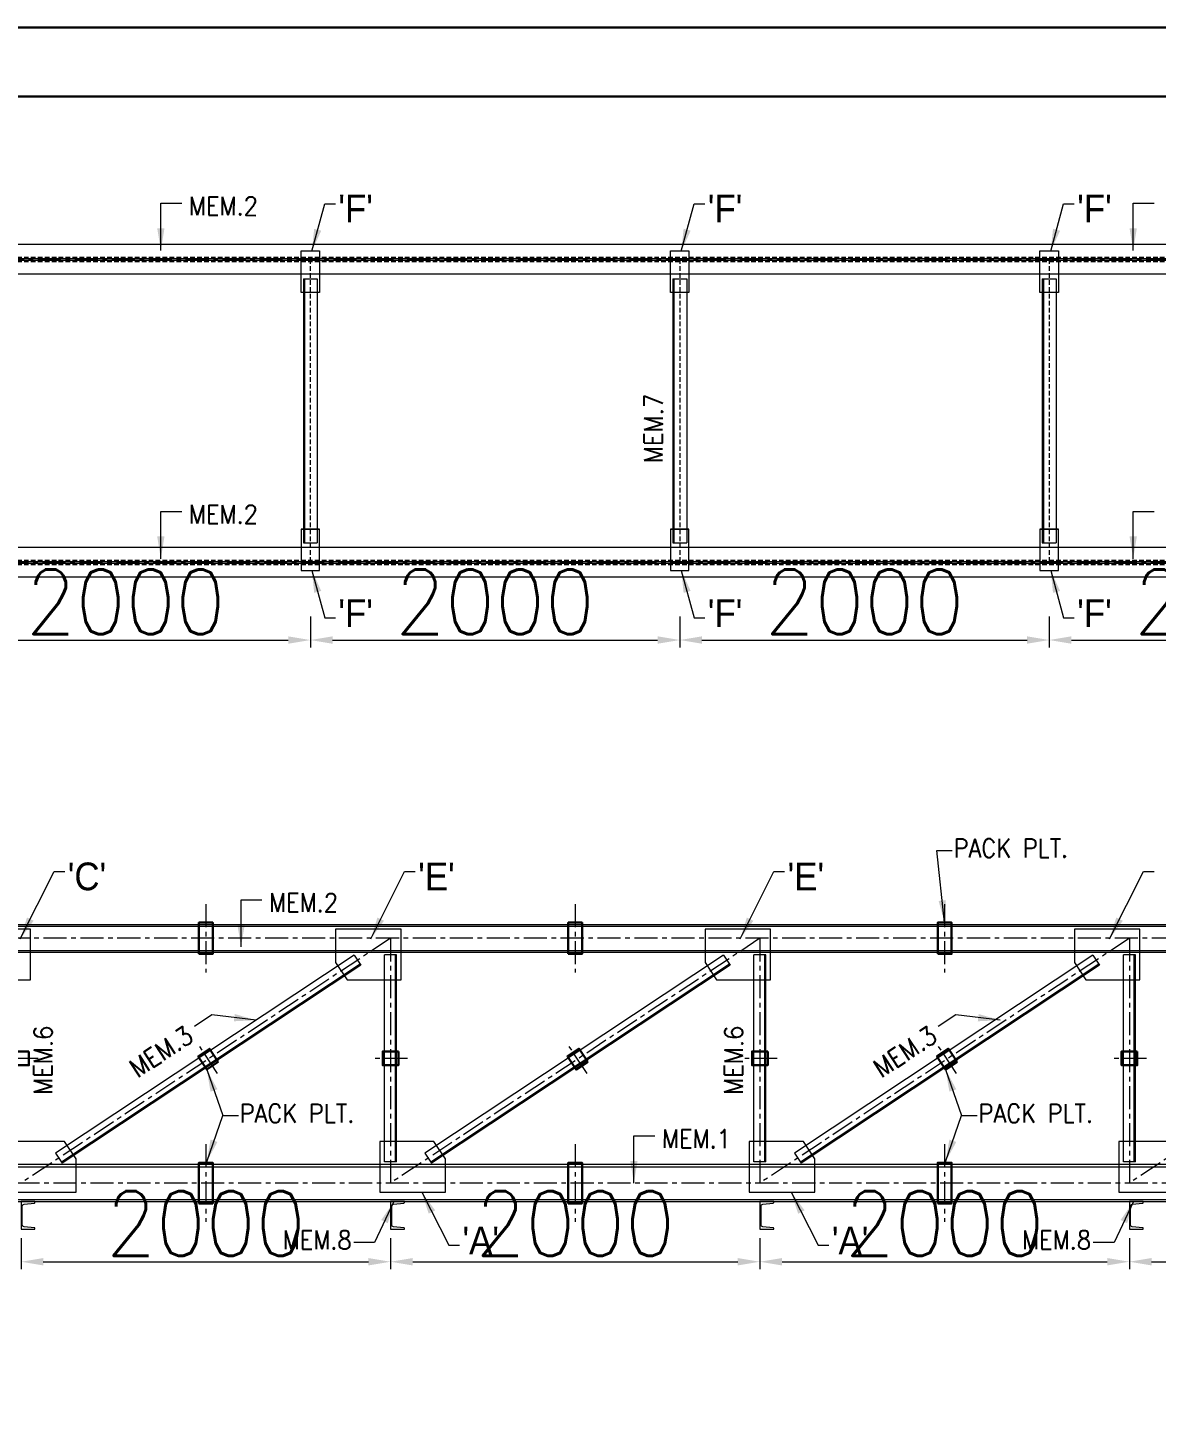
# Model space of a CAD drawing. Header units: millimetres. Extents: x 0 to 1124626, y -157535 to 82123.
# Drawn here: x 510300 to 516411, y 51670 to 59132 of the extents above; entities that cross this region are included whole.
import ezdxf

# ---------------------------------------------------------------- set-up
doc = ezdxf.new("R2010")
doc.units = ezdxf.units.MM
doc.header["$MEASUREMENT"] = 0
doc.linetypes.add('CENTER', pattern=[2, 1.25, -0.25, 0.25, -0.25])
doc.linetypes.add('HIDDEN', pattern=[0.375, 0.25, -0.125])
for name, color, linetype, lineweight in [('CN', 253, 'Continuous', 15), ('Dim', 6, 'Continuous', 13), ('L4', 4, 'Continuous', 30), ('rSHEET', 2, 'Continuous', 30), ('STR. STEEL', 25, 'Continuous', 18), ('structure', 183, 'Continuous', 15), ('Text', 7, 'Continuous', 15), ('TEXT-4', 2, 'Continuous', 25)]:
    doc.layers.add(name, color=color, linetype=linetype, lineweight=lineweight)
doc.styles.add('style1', font='romans.shx', dxfattribs={"width": 0.9, "height": 300})
doc.dimstyles.new('Copy of DIM-1', dxfattribs={"dimscale": 40, "dimtxt": 125, "dimasz": 3, "dimexe": 1, "dimexo": 1.2, "dimgap": 0.8, "dimtad": 1, "dimdec": 0, "dimzin": 1, "dimdsep": 46, "dimtxsty": 'style1', "dimcen": 2, "dimclrd": 8, "dimclre": 8, "dimclrt": 7, "dimadec": 0, "dimazin": 0, "dimtfac": 1, "dimtdec": 0, "dimtofl": 0, "dimtmove": 1, "dimatfit": 3, "dimfxl": 1, "dimtolj": 1, "dimtzin": 0, "dimlwd": 9, "dimlwe": 9, "dimarcsym": 1})

# ---------------------------------------------------------------- blocks, each defined once
blk = doc.blocks.new('*D784')
at = {"layer": 'DEFPOINTS', "color": 0, "ltscale": 20, "transparency": 16777216}
for p in [(510264.5, 52628.4), (512264.5, 52628.4), (512264.5, 52452.7)]:
    blk.add_point(p, dxfattribs=at)
at = {"layer": 'Dim', "color": 8, "lineweight": 9, "ltscale": 20, "transparency": 16777216}
for p, q in [((510264.5, 52580.4), (510264.5, 52412.7)), ((512264.5, 52580.4), (512264.5, 52412.7)), ((510384.5, 52452.7), (512144.5, 52452.7))]:
    blk.add_line(p, q, dxfattribs=at)
at = {"layer": 'Dim', "color": 8, "ltscale": 20, "transparency": 16777216}
for points in [[(510384.5, 52472.7), (510384.5, 52432.7), (510264.5, 52452.7)], [(512144.5, 52432.7), (512144.5, 52472.7), (512264.5, 52452.7)]]:
    blk.add_solid(points, dxfattribs=at)
at = {"layer": 'Dim', "color": 7, "ltscale": 20, "transparency": 16777216, "insert": (511264.5, 52659.7), "char_height": 350, "attachment_point": 5, "style": 'style1'}
blk.add_mtext('\\A1;2000', dxfattribs=at)
blk = doc.blocks.new('*D785')
at = {"layer": 'DEFPOINTS', "color": 0, "ltscale": 20, "transparency": 16777216}
for p in [(512264.5, 52628.4), (514264.5, 52628.4), (514264.5, 52452.7)]:
    blk.add_point(p, dxfattribs=at)
at = {"layer": 'Dim', "color": 8, "lineweight": 9, "ltscale": 20, "transparency": 16777216}
for p, q in [((512264.5, 52580.4), (512264.5, 52412.7)), ((514264.5, 52580.4), (514264.5, 52412.7)), ((512384.5, 52452.7), (514144.5, 52452.7))]:
    blk.add_line(p, q, dxfattribs=at)
at = {"layer": 'Dim', "color": 8, "ltscale": 20, "transparency": 16777216}
for points in [[(512384.5, 52472.7), (512384.5, 52432.7), (512264.5, 52452.7)], [(514144.5, 52432.7), (514144.5, 52472.7), (514264.5, 52452.7)]]:
    blk.add_solid(points, dxfattribs=at)
at = {"layer": 'Dim', "color": 7, "ltscale": 20, "transparency": 16777216, "insert": (513264.5, 52659.7), "char_height": 350, "attachment_point": 5, "style": 'style1'}
blk.add_mtext('\\A1;2000', dxfattribs=at)
blk = doc.blocks.new('*D786')
at = {"layer": 'DEFPOINTS', "color": 0, "ltscale": 20, "transparency": 16777216}
for p in [(514264.5, 52628.4), (516264.5, 52628.4), (516264.5, 52452.7)]:
    blk.add_point(p, dxfattribs=at)
at = {"layer": 'Dim', "color": 8, "lineweight": 9, "ltscale": 20, "transparency": 16777216}
for p, q in [((514264.5, 52580.4), (514264.5, 52412.7)), ((516264.5, 52580.4), (516264.5, 52412.7)), ((514384.5, 52452.7), (516144.5, 52452.7))]:
    blk.add_line(p, q, dxfattribs=at)
at = {"layer": 'Dim', "color": 8, "ltscale": 20, "transparency": 16777216}
for points in [[(514384.5, 52472.7), (514384.5, 52432.7), (514264.5, 52452.7)], [(516144.5, 52432.7), (516144.5, 52472.7), (516264.5, 52452.7)]]:
    blk.add_solid(points, dxfattribs=at)
at = {"layer": 'Dim', "color": 7, "ltscale": 20, "transparency": 16777216, "insert": (515264.5, 52659.7), "char_height": 350, "attachment_point": 5, "style": 'style1'}
blk.add_mtext('\\A1;2000', dxfattribs=at)
blk = doc.blocks.new('*D787')
at = {"layer": 'DEFPOINTS', "color": 0, "ltscale": 20, "transparency": 16777216}
for p in [(516264.5, 52628.4), (518264.5, 52628.4), (518264.5, 52452.7)]:
    blk.add_point(p, dxfattribs=at)
at = {"layer": 'Dim', "color": 8, "lineweight": 9, "ltscale": 20, "transparency": 16777216}
for p, q in [((516264.5, 52580.4), (516264.5, 52412.7)), ((518264.5, 52580.4), (518264.5, 52412.7)), ((516384.5, 52452.7), (518144.5, 52452.7))]:
    blk.add_line(p, q, dxfattribs=at)
at = {"layer": 'Dim', "color": 8, "ltscale": 20, "transparency": 16777216}
for points in [[(516384.5, 52472.7), (516384.5, 52432.7), (516264.5, 52452.7)], [(518144.5, 52432.7), (518144.5, 52472.7), (518264.5, 52452.7)]]:
    blk.add_solid(points, dxfattribs=at)
at = {"layer": 'Dim', "color": 7, "ltscale": 20, "transparency": 16777216, "insert": (517264.5, 52659.7), "char_height": 350, "attachment_point": 5, "style": 'style1'}
blk.add_mtext('\\A1;2000', dxfattribs=at)
blk = doc.blocks.new('*D837')
at = {"layer": 'DEFPOINTS', "color": 0, "ltscale": 20, "transparency": 16777216}
for p in [(509830.4, 55993.3), (511830.4, 55993.3), (511830.4, 55817.6)]:
    blk.add_point(p, dxfattribs=at)
at = {"layer": 'Dim', "color": 8, "lineweight": 9, "ltscale": 20, "transparency": 16777216}
for p, q in [((509830.4, 55945.3), (509830.4, 55777.6)), ((511830.4, 55945.3), (511830.4, 55777.6)), ((509950.4, 55817.6), (511710.4, 55817.6))]:
    blk.add_line(p, q, dxfattribs=at)
at = {"layer": 'Dim', "color": 8, "ltscale": 20, "transparency": 16777216}
for points in [[(509950.4, 55837.6), (509950.4, 55797.6), (509830.4, 55817.6)], [(511710.4, 55797.6), (511710.4, 55837.6), (511830.4, 55817.6)]]:
    blk.add_solid(points, dxfattribs=at)
at = {"layer": 'Dim', "color": 7, "ltscale": 20, "transparency": 16777216, "insert": (510830.4, 56024.6), "char_height": 350, "attachment_point": 5, "style": 'style1'}
blk.add_mtext('\\A1;2000', dxfattribs=at)
blk = doc.blocks.new('*D838')
at = {"layer": 'DEFPOINTS', "color": 0, "ltscale": 20, "transparency": 16777216}
for p in [(511830.4, 55993.3), (513830.4, 55993.3), (513830.4, 55817.6)]:
    blk.add_point(p, dxfattribs=at)
at = {"layer": 'Dim', "color": 8, "lineweight": 9, "ltscale": 20, "transparency": 16777216}
for p, q in [((511830.4, 55945.3), (511830.4, 55777.6)), ((513830.4, 55945.3), (513830.4, 55777.6)), ((511950.4, 55817.6), (513710.4, 55817.6))]:
    blk.add_line(p, q, dxfattribs=at)
at = {"layer": 'Dim', "color": 8, "ltscale": 20, "transparency": 16777216}
for points in [[(511950.4, 55837.6), (511950.4, 55797.6), (511830.4, 55817.6)], [(513710.4, 55797.6), (513710.4, 55837.6), (513830.4, 55817.6)]]:
    blk.add_solid(points, dxfattribs=at)
at = {"layer": 'Dim', "color": 7, "ltscale": 20, "transparency": 16777216, "insert": (512830.4, 56024.6), "char_height": 350, "attachment_point": 5, "style": 'style1'}
blk.add_mtext('\\A1;2000', dxfattribs=at)
blk = doc.blocks.new('*D839')
at = {"layer": 'DEFPOINTS', "color": 0, "ltscale": 20, "transparency": 16777216}
for p in [(513830.4, 55993.3), (515830.4, 55993.3), (515830.4, 55817.6)]:
    blk.add_point(p, dxfattribs=at)
at = {"layer": 'Dim', "color": 8, "lineweight": 9, "ltscale": 20, "transparency": 16777216}
for p, q in [((513830.4, 55945.3), (513830.4, 55777.6)), ((515830.4, 55945.3), (515830.4, 55777.6)), ((513950.4, 55817.6), (515710.4, 55817.6))]:
    blk.add_line(p, q, dxfattribs=at)
at = {"layer": 'Dim', "color": 8, "ltscale": 20, "transparency": 16777216}
for points in [[(513950.4, 55837.6), (513950.4, 55797.6), (513830.4, 55817.6)], [(515710.4, 55797.6), (515710.4, 55837.6), (515830.4, 55817.6)]]:
    blk.add_solid(points, dxfattribs=at)
at = {"layer": 'Dim', "color": 7, "ltscale": 20, "transparency": 16777216, "insert": (514830.4, 56024.6), "char_height": 350, "attachment_point": 5, "style": 'style1'}
blk.add_mtext('\\A1;2000', dxfattribs=at)
blk = doc.blocks.new('*D840')
at = {"layer": 'DEFPOINTS', "color": 0, "ltscale": 20, "transparency": 16777216}
for p in [(515830.4, 55993.3), (517830.4, 55993.3), (517830.4, 55817.6)]:
    blk.add_point(p, dxfattribs=at)
at = {"layer": 'Dim', "color": 8, "lineweight": 9, "ltscale": 20, "transparency": 16777216}
for p, q in [((515830.4, 55945.3), (515830.4, 55777.6)), ((517830.4, 55945.3), (517830.4, 55777.6)), ((515950.4, 55817.6), (517710.4, 55817.6))]:
    blk.add_line(p, q, dxfattribs=at)
at = {"layer": 'Dim', "color": 8, "ltscale": 20, "transparency": 16777216}
for points in [[(515950.4, 55837.6), (515950.4, 55797.6), (515830.4, 55817.6)], [(517710.4, 55797.6), (517710.4, 55837.6), (517830.4, 55817.6)]]:
    blk.add_solid(points, dxfattribs=at)
at = {"layer": 'Dim', "color": 7, "ltscale": 20, "transparency": 16777216, "insert": (516830.4, 56024.6), "char_height": 350, "attachment_point": 5, "style": 'style1'}
blk.add_mtext('\\A1;2000', dxfattribs=at)

msp = doc.modelspace()

# ---------------------------------------------------------------- linework, layer by layer
at = {"layer": 'CN', "linetype": 'CENTER', "ltscale": 100}
for p, q in [((497555.3502, 57878.2834), (522105.3502, 57878.2834)), ((522105.3502, 56238.2834), (497555.3502, 56238.2834)), ((511264.5323, 54388.3944), (511264.5323, 54018.3944)), ((513264.5323, 54388.3944), (513264.5323, 54018.3944)), ((515264.5323, 54388.3944), (515264.5323, 54018.3944)), ((522510.4729, 54203.3944), (498018.5917, 54203.3944)), ((512264.5323, 54203.3944), (510264.5323, 52878.3944)), ((514264.5323, 54203.3944), (512264.5323, 52878.3944)), ((512264.5323, 54203.3944), (512264.5323, 52878.3944)), ((514264.5323, 54203.3944), (514264.5323, 52878.3944)), ((516264.5323, 54203.3944), (514264.5323, 52878.3944)), ((516264.5323, 54203.3944), (516264.5323, 52878.3944)), ((518264.5323, 54203.3944), (516264.5323, 52878.3944)), ((511328.2349, 53472.1396), (511226.0607, 53626.3648)), ((513328.2349, 53472.1396), (513226.0607, 53626.3648)), ((515328.2349, 53472.1396), (515226.0607, 53626.3648)), ((510357.0323, 53553.3944), (510172.0323, 53553.3944)), ((512357.0323, 53553.3944), (512172.0323, 53553.3944)), ((514357.0323, 53553.3944), (514172.0323, 53553.3944)), ((516357.0323, 53553.3944), (516172.0323, 53553.3944)), ((511264.5323, 53088.3944), (511264.5323, 52668.3944)), ((513264.5323, 53088.3944), (513264.5323, 52668.3944)), ((515264.5323, 53088.3944), (515264.5323, 52668.3944)), ((523364.5323, 52878.3944), (497164.5323, 52878.3944))]:
    msp.add_line(p, q, dxfattribs=at)
at = {"layer": 'CN', "linetype": 'HIDDEN', "ltscale": 100}
for p, q in [((497755.3502, 57889.2834), (521905.3502, 57889.2834)), ((497755.3502, 57867.2834), (521905.3502, 57867.2834)), ((511830.3502, 57878.2834), (511830.3502, 56238.2834)), ((513830.3502, 57878.2834), (513830.3502, 56238.2834)), ((515830.3502, 57878.2834), (515830.3502, 56238.2834)), ((497755.3502, 56249.2834), (521905.3502, 56249.2834)), ((497755.3502, 56227.2834), (521905.3502, 56227.2834))]:
    msp.add_line(p, q, dxfattribs=at)
at = {"layer": 'Dim', "color": 2, "ltscale": 20}
for p, q in [((511780.3502, 56418.2834), (511880.3502, 56418.2834)), ((513780.3502, 56418.2834), (513880.3502, 56418.2834)), ((515780.3502, 56418.2834), (515880.3502, 56418.2834))]:
    msp.add_line(p, q, dxfattribs=at)
at = {"layer": 'Dim', "ltscale": 20}
for points in [[(511880.3502, 57698.2834), (511780.3502, 57698.2834), (511780.3502, 57923.2834), (511880.3502, 57923.2834)], [(513880.3502, 57698.2834), (513780.3502, 57698.2834), (513780.3502, 57923.2834), (513880.3502, 57923.2834)], [(515880.3502, 57698.2834), (515780.3502, 57698.2834), (515780.3502, 57923.2834), (515880.3502, 57923.2834)], [(511880.3502, 56418.2834), (511780.3502, 56418.2834), (511780.3502, 56193.2834), (511880.3502, 56193.2834)], [(513880.3502, 56418.2834), (513780.3502, 56418.2834), (513780.3502, 56193.2834), (513880.3502, 56193.2834)], [(515880.3502, 56418.2834), (515780.3502, 56418.2834), (515780.3502, 56193.2834), (515880.3502, 56193.2834)], [(510214.5323, 53978.7633), (510314.5323, 53978.7633), (510314.5323, 54253.3944), (510214.5323, 54253.3944)], [(512322.0323, 54253.3944), (511967.2386, 54253.3944), (511967.2386, 54072.582), (512029.3934, 53978.7633), (512322.0323, 53978.7633)], [(514322.0323, 54253.3944), (513967.2386, 54253.3944), (513967.2386, 54072.582), (514029.3934, 53978.7633), (514322.0323, 53978.7633)], [(516322.0323, 54253.3944), (515967.2386, 54253.3944), (515967.2386, 54072.582), (516029.3934, 53978.7633), (516322.0323, 53978.7633)], [(510207.0323, 53103.0255), (510029.3934, 53103.0255), (509967.2386, 53009.2068), (509967.2386, 52828.3944), (510207.0323, 52828.3944), (510561.826, 52828.3944), (510561.826, 53009.2068), (510499.6711, 53103.0255)], [(512207.0323, 52828.3944), (512561.826, 52828.3944), (512561.826, 53009.2068), (512499.6711, 53103.0255), (512207.0323, 53103.0255)], [(514207.0323, 52828.3944), (514561.826, 52828.3944), (514561.826, 53009.2068), (514499.6711, 53103.0255), (514207.0323, 53103.0255)], [(516207.0323, 52828.3944), (516561.826, 52828.3944), (516561.826, 53009.2068), (516499.6711, 53103.0255), (516207.0323, 53103.0255)]]:
    msp.add_lwpolyline(points, close=True, dxfattribs=at)
at = {"layer": 'L4', "ltscale": 20}
for points in [[(511227.0323, 54118.3944), (511302.0323, 54118.3944), (511302.0323, 54288.3944), (511227.0323, 54288.3944)], [(513227.0323, 54118.3944), (513302.0323, 54118.3944), (513302.0323, 54288.3944), (513227.0323, 54288.3944)], [(515227.0323, 54118.3944), (515302.0323, 54118.3944), (515302.0323, 54288.3944), (515227.0323, 54288.3944)], [(510307.0323, 53590.8944), (510222.0323, 53590.8944), (510222.0323, 53515.8944), (510307.0323, 53515.8944)], [(511331.8822, 53534.5331), (511284.9372, 53605.3933), (511222.4135, 53563.9713), (511269.3584, 53493.1111)], [(512307.0323, 53590.8944), (512222.0323, 53590.8944), (512222.0323, 53515.8944), (512307.0323, 53515.8944)], [(513331.8822, 53534.5331), (513284.9372, 53605.3933), (513222.4135, 53563.9713), (513269.3584, 53493.1111)], [(514307.0323, 53590.8944), (514222.0323, 53590.8944), (514222.0323, 53515.8944), (514307.0323, 53515.8944)], [(515331.8822, 53534.5331), (515284.9372, 53605.3933), (515222.4135, 53563.9713), (515269.3584, 53493.1111)], [(516307.0323, 53590.8944), (516222.0323, 53590.8944), (516222.0323, 53515.8944), (516307.0323, 53515.8944)], [(511227.0323, 52768.3944), (511302.0323, 52768.3944), (511302.0323, 52988.3944), (511227.0323, 52988.3944)], [(513227.0323, 52768.3944), (513302.0323, 52768.3944), (513302.0323, 52988.3944), (513227.0323, 52988.3944)], [(515227.0323, 52768.3944), (515302.0323, 52768.3944), (515302.0323, 52988.3944), (515227.0323, 52988.3944)]]:
    msp.add_lwpolyline(points, close=True, dxfattribs=at)
at = {"layer": 'rSHEET'}
msp.add_lwpolyline([(495896.8161, 31349.5566), (535189.7745, 31349.5566), (535189.7745, 59132.4848), (495896.8161, 59132.4848)], close=True, dxfattribs=at)
msp.add_lwpolyline([(496551.6987, 31723.0736), (534534.8919, 31723.0736, 0.414213562), (534815.5558, 32003.7375), (534815.5558, 58478.3038, 0.414213562), (534534.8919, 58758.9678), (496551.6987, 58758.9678, 0.414213562), (496271.0348, 58478.3038), (496271.0348, 32003.7375, 0.414213562)], format="xyb", close=True, dxfattribs=at)
at = {"layer": 'STR. STEEL', "ltscale": 20}
for points in [[(510264.5323, 52628.3944), (510339.5323, 52628.3944), (510339.5323, 52633.2975, 0.383864035), (510336.6668, 52636.48), (510280.5825, 52642.3747, -0.383864035), (510270.7323, 52653.3144), (510270.7323, 52753.4743, -0.383864035), (510280.5825, 52764.4141), (510336.6668, 52770.3088, 0.383864035), (510339.5323, 52773.4913), (510339.5323, 52778.3944), (510264.5323, 52778.3944)], [(512264.5323, 52628.3944), (512339.5323, 52628.3944), (512339.5323, 52633.2975, 0.383864035), (512336.6668, 52636.48), (512280.5825, 52642.3747, -0.383864035), (512270.7323, 52653.3144), (512270.7323, 52753.4743, -0.383864035), (512280.5825, 52764.4141), (512336.6668, 52770.3088, 0.383864035), (512339.5323, 52773.4913), (512339.5323, 52778.3944), (512264.5323, 52778.3944)], [(514264.5323, 52628.3944), (514339.5323, 52628.3944), (514339.5323, 52633.2975, 0.383864035), (514336.6668, 52636.48), (514280.5825, 52642.3747, -0.383864035), (514270.7323, 52653.3144), (514270.7323, 52753.4743, -0.383864035), (514280.5825, 52764.4141), (514336.6668, 52770.3088, 0.383864035), (514339.5323, 52773.4913), (514339.5323, 52778.3944), (514264.5323, 52778.3944)], [(516264.5323, 52628.3944), (516339.5323, 52628.3944), (516339.5323, 52633.2975, 0.383864035), (516336.6668, 52636.48), (516280.5825, 52642.3747, -0.383864035), (516270.7323, 52653.3144), (516270.7323, 52753.4743, -0.383864035), (516280.5825, 52764.4141), (516336.6668, 52770.3088, 0.383864035), (516339.5323, 52773.4913), (516339.5323, 52778.3944), (516264.5323, 52778.3944)]]:
    msp.add_lwpolyline(points, format="xyb", close=True, dxfattribs=at)
at = {"layer": 'structure', "color": 2, "ltscale": 20}
for p, q in [((511792.8502, 57773.2834), (511792.8502, 56343.2834)), ((511792.8502, 57773.2834), (511867.8502, 57773.2834)), ((511798.8502, 57773.2834), (511798.8502, 56343.2834)), ((511867.8502, 57773.2834), (511867.8502, 56343.2834)), ((513792.8502, 57773.2834), (513792.8502, 56343.2834)), ((513792.8502, 57773.2834), (513867.8502, 57773.2834)), ((513798.8502, 57773.2834), (513798.8502, 56343.2834)), ((513867.8502, 57773.2834), (513867.8502, 56343.2834)), ((515792.8502, 57773.2834), (515792.8502, 56343.2834)), ((515792.8502, 57773.2834), (515867.8502, 57773.2834)), ((515798.8502, 57773.2834), (515798.8502, 56343.2834)), ((515867.8502, 57773.2834), (515867.8502, 56343.2834)), ((511792.8502, 56343.2834), (511867.8502, 56343.2834)), ((513792.8502, 56343.2834), (513867.8502, 56343.2834)), ((515792.8502, 56343.2834), (515867.8502, 56343.2834)), ((498189.5323, 54278.3944), (522339.5323, 54278.3944)), ((498189.5323, 54269.3944), (522339.5323, 54269.3944)), ((498189.5323, 54137.3944), (522339.5323, 54137.3944)), ((498189.5323, 54128.3944), (522339.5323, 54128.3944)), ((512067.4697, 54111.8256), (510450.9269, 53040.866)), ((512067.4697, 54111.8256), (512103.3687, 54057.6383)), ((512232.0323, 52993.3944), (512232.0323, 54113.3944)), ((512297.0323, 54113.3944), (512232.0323, 54113.3944)), ((512291.0323, 52993.3944), (512291.0323, 54113.3944)), ((512297.0323, 52993.3944), (512297.0323, 54113.3944)), ((514067.4697, 54111.8256), (512450.9269, 53040.866)), ((514067.4697, 54111.8256), (514103.3687, 54057.6383)), ((514232.0323, 52993.3944), (514232.0323, 54113.3944)), ((514297.0323, 54113.3944), (514232.0323, 54113.3944)), ((514291.0323, 52993.3944), (514291.0323, 54113.3944)), ((514297.0323, 52993.3944), (514297.0323, 54113.3944)), ((516067.4697, 54111.8256), (514450.9269, 53040.866)), ((516067.4697, 54111.8256), (516103.3687, 54057.6383)), ((516232.0323, 52993.3944), (516232.0323, 54113.3944)), ((516297.0323, 54113.3944), (516232.0323, 54113.3944)), ((516291.0323, 52993.3944), (516291.0323, 54113.3944)), ((516297.0323, 52993.3944), (516297.0323, 54113.3944)), ((512100.055, 54062.6402), (510483.5122, 52991.6807)), ((512103.3687, 54057.6383), (510486.826, 52986.6788)), ((514100.055, 54062.6402), (512483.5122, 52991.6807)), ((514103.3687, 54057.6383), (512486.826, 52986.6788)), ((516100.055, 54062.6402), (514483.5122, 52991.6807)), ((516103.3687, 54057.6383), (514486.826, 52986.6788)), ((510450.9269, 53040.866), (510486.826, 52986.6788)), ((512297.0323, 52993.3944), (512232.0323, 52993.3944)), ((512450.9269, 53040.866), (512486.826, 52986.6788)), ((514297.0323, 52993.3944), (514232.0323, 52993.3944)), ((514450.9269, 53040.866), (514486.826, 52986.6788)), ((516297.0323, 52993.3944), (516232.0323, 52993.3944)), ((497164.5323, 52966.3944), (523364.5323, 52966.3944)), ((497164.5323, 52790.3944), (523364.5323, 52790.3944)), ((498264.5323, 52778.3944), (522264.5323, 52778.3944))]:
    msp.add_line(p, q, dxfattribs=at)
at = {"layer": 'structure', "ltscale": 20}
for points in [[(497755.3502, 57883.2834), (521905.3502, 57883.2834), (521905.3502, 57958.2834), (497755.3502, 57958.2834)], [(497755.3502, 57873.2834), (521905.3502, 57873.2834), (521905.3502, 57798.2834), (497755.3502, 57798.2834)], [(497755.3502, 56243.2834), (521905.3502, 56243.2834), (521905.3502, 56318.2834), (497755.3502, 56318.2834)], [(497755.3502, 56233.2834), (521905.3502, 56233.2834), (521905.3502, 56158.2834), (497755.3502, 56158.2834)], [(523364.5323, 52778.3944), (523364.5323, 52978.3944), (497164.5323, 52978.3944), (497164.5323, 52778.3944)]]:
    msp.add_lwpolyline(points, close=True, dxfattribs=at)

# ---------------------------------------------------------------- texts
at = {"layer": 'Text', "ltscale": 20, "char_height": 100, "style": 'style1'}
for s, insert, width, attachment_point, rotation in [('MEM.2', (511172.4221, 58217.1808), 1218.023492, 1, 359.8539997), ('MEM.7', (513637.2524, 56776.0853), 1518.022116, 1, 89.82648199), ('MEM.2', (511172.4221, 56548.54), 1218.023492, 1, 359.8539997), ('MEM.2', (511606.6042, 54447.3235), 1218.023492, 1, 359.8539997), ('MEM.6', (510332.7311, 53356.356), 1218.023492, 1, 89.82648199), ('MEM.3', (511151.4423, 53734.9198), 1218.023492, 3, 33.30083699), ('MEM.6', (514071.4345, 53356.356), 1218.023492, 1, 89.82648199), ('MEM.3', (515178.9664, 53734.9198), 1218.023492, 3, 33.30083699), ('MEM.1', (513733.4909, 53168.9172), 1218.023492, 1, 359.8539997), ('MEM.8', (512054.366, 52520.7381), 1218.023492, 9, 359.8539997), ('MEM.8', (516057.3622, 52520.7381), 1218.023492, 9, 359.8539997)]:
    msp.add_mtext(s, dxfattribs=dict(at, insert=insert, width=width, attachment_point=attachment_point, rotation=rotation))
at = {"layer": 'Text', "ltscale": 20, "char_height": 100, "width": 1218.023492, "attachment_point": 1, "style": 'style1'}
for insert in [(515312.5177, 54741.3025), (511447.3689, 53305.9133), (515447.3689, 53305.9133)]:
    msp.add_mtext('PACK PLT.', dxfattribs=dict(at, insert=insert))
at = {"layer": 'TEXT-4', "ltscale": 20, "char_height": 150, "width": 111.984005, "style": 'style1'}
for s, insert, attachment_point in [("{\\fArial|b0|i0|c0|p34;'F'}", (511982.0252, 58227.8629), 1), ("{\\fArial|b0|i0|c0|p34;'F'}", (513982.0252, 58227.8629), 1), ("{\\fArial|b0|i0|c0|p34;'F'}", (515982.0252, 58227.8629), 1), ("{\\fArial|b0|i0|c0|p34;'F'}", (511982.0252, 55888.704), 7), ("{\\fArial|b0|i0|c0|p34;'F'}", (513982.0252, 55888.704), 7), ("{\\fArial|b0|i0|c0|p34;'F'}", (515982.0252, 55888.704), 7), ("{\\fArial|b0|i0|c0|p34;'C'}", (510517.0287, 54613.3598), 1), ("{\\fArial|b0|i0|c0|p34;'E'}", (512414.1982, 54613.3598), 1), ("{\\fArial|b0|i0|c0|p34;'E'}", (514414.1982, 54613.3598), 1), ("{\\fArial|b0|i0|c0|p34;'A'}", (512653.9919, 52493.429), 7), ("{\\fArial|b0|i0|c0|p34;'A'}", (514653.9919, 52493.429), 7)]:
    msp.add_mtext(s, dxfattribs=dict(at, insert=insert, attachment_point=attachment_point))

# ---------------------------------------------------------------- dimensions: what is measured, and where the dimension line sits
at = {"layer": 'Dim', "ltscale": 20}
for base, p1, p2, picture, middle in [((511830.3502, 55817.5795), (509830.3502, 55993.2834), (511830.3502, 55993.2834), '*D837', (510830.3502, 56024.5795)), ((513830.3502, 55817.5795), (511830.3502, 55993.2834), (513830.3502, 55993.2834), '*D838', (512830.3502, 56024.5795)), ((515830.3502, 55817.5795), (513830.3502, 55993.2834), (515830.3502, 55993.2834), '*D839', (514830.3502, 56024.5795)), ((517830.3502, 55817.5795), (515830.3502, 55993.2834), (517830.3502, 55993.2834), '*D840', (516830.3502, 56024.5795)), ((512264.5323, 52452.6904), (510264.5323, 52628.3944), (512264.5323, 52628.3944), '*D784', (511264.5323, 52659.6904)), ((514264.5323, 52452.6904), (512264.5323, 52628.3944), (514264.5323, 52628.3944), '*D785', (513264.5323, 52659.6904)), ((516264.5323, 52452.6904), (514264.5323, 52628.3944), (516264.5323, 52628.3944), '*D786', (515264.5323, 52659.6904)), ((518264.5323, 52452.6904), (516264.5323, 52628.3944), (518264.5323, 52628.3944), '*D787', (517264.5323, 52659.6904))]:
    dim = msp.add_linear_dim(base=base, p1=p1, p2=p2, dimstyle='Copy of DIM-1', dxfattribs=at)
    dim.commit()
    dim.dimension.update_dxf_attribs({"geometry": picture, "text_midpoint": middle})

# ---------------------------------------------------------------- leaders
for points, override in [([(511021.0579, 57926.658), (511021.0579, 58181.9745), (511134.0969, 58181.9745)], {"dimtxt": 125, "dimasz": 3, "dimtad": 0}), ([(511838.8122, 57922.5661), (511908.4444, 58178.5377), (511966.1809, 58178.5377)], {"dimtxt": 125, "dimasz": 3, "dimgap": 0.8, "dimtad": 0}), ([(513838.8122, 57922.5661), (513908.4444, 58178.5377), (513966.1809, 58178.5377)], {"dimtxt": 125, "dimasz": 3, "dimgap": 0.8, "dimtad": 0}), ([(515838.8122, 57922.5661), (515908.4444, 58178.5377), (515966.1809, 58178.5377)], {"dimtxt": 125, "dimasz": 3, "dimgap": 0.8, "dimtad": 0}), ([(516285.292, 57926.658), (516285.292, 58181.9745), (516398.331, 58181.9745)], {"dimtxt": 125, "dimasz": 3, "dimtad": 0}), ([(511021.0579, 56258.0172), (511021.0579, 56513.3336), (511134.0969, 56513.3336)], {"dimtxt": 125, "dimasz": 3, "dimtad": 0}), ([(516285.292, 56258.0172), (516285.292, 56513.3336), (516398.331, 56513.3336)], {"dimtxt": 125, "dimasz": 3, "dimtad": 0}), ([(511838.8122, 56194.0007), (511908.4444, 55938.0291), (511966.1809, 55938.0291)], {"dimtxt": 125, "dimasz": 3, "dimgap": 0.8, "dimtad": 0}), ([(513838.8122, 56194.0007), (513908.4444, 55938.0291), (513966.1809, 55938.0291)], {"dimtxt": 125, "dimasz": 3, "dimgap": 0.8, "dimtad": 0}), ([(515838.8122, 56194.0007), (515908.4444, 55938.0291), (515966.1809, 55938.0291)], {"dimtxt": 125, "dimasz": 3, "dimgap": 0.8, "dimtad": 0}), ([(515264.5323, 54288.3944), (515221.2884, 54679.0168), (515305.7734, 54679.0168)], {"dimtxt": 125, "dimasz": 3, "dimtad": 0}), ([(510260.2232, 54199.6216), (510443.4479, 54564.0347), (510501.1844, 54564.0347)], {"dimtxt": 125, "dimasz": 3, "dimgap": 0.8, "dimtad": 0}), ([(512157.3926, 54199.6216), (512340.6174, 54564.0347), (512398.3539, 54564.0347)], {"dimtxt": 125, "dimasz": 3, "dimgap": 0.8, "dimtad": 0}), ([(514157.3926, 54199.6216), (514340.6174, 54564.0347), (514398.3539, 54564.0347)], {"dimtxt": 125, "dimasz": 3, "dimgap": 0.8, "dimtad": 0}), ([(516157.3926, 54199.6216), (516340.6174, 54564.0347), (516398.3539, 54564.0347)], {"dimtxt": 125, "dimasz": 3, "dimgap": 0.8, "dimtad": 0}), ([(511455.24, 54156.8006), (511455.24, 54412.1171), (511568.279, 54412.1171)], {"dimtxt": 125, "dimasz": 3, "dimtad": 0}), ([(511537.9024, 53759.7672), (511297.4182, 53788.2268), (511202.7824, 53726.4054)], {"dimtxt": 125, "dimasz": 3, "dimtad": 0}), ([(515565.4265, 53759.7672), (515324.9423, 53788.2268), (515230.3066, 53726.4054)], {"dimtxt": 125, "dimasz": 3, "dimtad": 0}), ([(511269.3584, 53493.1111), (511356.1396, 53243.6277), (511440.6246, 53243.6277)], {"dimtxt": 125, "dimasz": 3, "dimtad": 0}), ([(515269.3584, 53493.1111), (515356.1396, 53243.6277), (515440.6246, 53243.6277)], {"dimtxt": 125, "dimasz": 3, "dimtad": 0}), ([(511269.3584, 52994.1443), (511356.1396, 53243.6277), (511440.6246, 53243.6277)], {"dimtxt": 125, "dimasz": 3, "dimtad": 0}), ([(515269.3584, 52994.1443), (515356.1396, 53243.6277), (515440.6246, 53243.6277)], {"dimtxt": 125, "dimasz": 3, "dimtad": 0}), ([(513582.1267, 52878.3944), (513582.1267, 53133.7109), (513695.1657, 53133.7109)], {"dimtxt": 125, "dimasz": 3, "dimtad": 0}), ([(512283.3337, 52778.3944), (512178.4355, 52556.7465), (512065.3965, 52556.7465)], {"dimtxt": 125, "dimasz": 3, "dimtad": 0}), ([(512434.0544, 52828.3944), (512580.4111, 52542.7541), (512638.1476, 52542.7541)], {"dimtxt": 125, "dimasz": 3, "dimgap": 0.8, "dimtad": 0}), ([(514434.0544, 52828.3944), (514580.4111, 52542.7541), (514638.1476, 52542.7541)], {"dimtxt": 125, "dimasz": 3, "dimgap": 0.8, "dimtad": 0}), ([(516286.3299, 52778.3944), (516181.4317, 52556.7465), (516068.3928, 52556.7465)], {"dimtxt": 125, "dimasz": 3, "dimtad": 0})]:
    msp.add_leader(points, dimstyle='Copy of DIM-1', override=override, dxfattribs=at)

doc.saveas('drawing.dxf')
